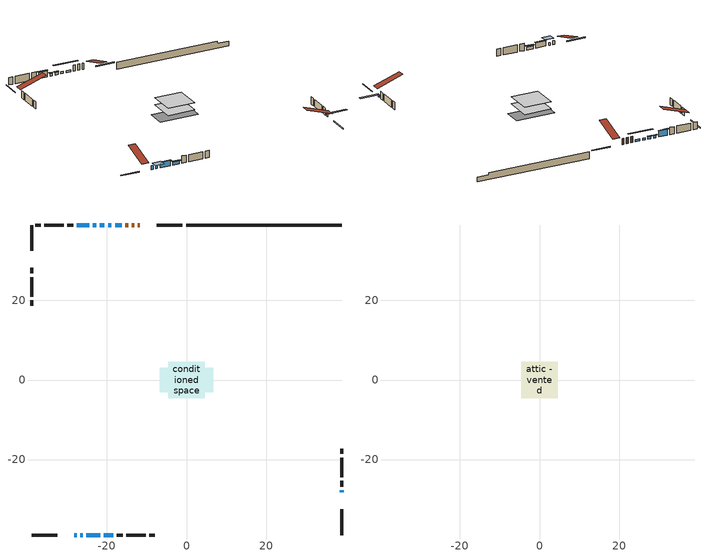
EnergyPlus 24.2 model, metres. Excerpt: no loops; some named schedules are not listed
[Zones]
conditioned space
 floor adiabatic (AdiabaticFloorConstruction): -4.65,-4.65 -4.65,4.65 4.65,4.65 4.65,-4.65 z0.68
 floor foundation (Slab1 construction): -6.67,-3.1 -6.67,3.1 6.67,3.1 6.67,-3.1 z-1.72
 wall outside (RimJoist1 construction): -1.04,38.96 -7.49,38.96 / -38.96,-38.96 -32.52,-38.96 / -38.96,38.96 -38.96,32.52 / 38.96,-38.96 38.96,-32.52 z0.68:0.98
 wall outside (AdiabaticWallConstruction 1): -11.73,38.96 -12.2,38.96 / -13.12,38.96 -13.77,38.96 / -14.7,38.96 -15.35,38.96 z0.68:2.71
 wall outside (AdiabaticWallConstruction): -28.27,-38.96 -27.58,-38.96 z0.68:1.9; 38.96,-28.28 38.96,-27.74 / -26.66,-38.96 -26.12,-38.96 z0.68:1.57; -16.27,38.96 -17.95,38.96 z0.68:1.34; -18.88,38.96 -19.72,38.96 z0.68:1.37; -20.65,38.96 -21.79,38.96 z0.68:1.54; -22.72,38.96 -23.56,38.96 z0.68:1.52; -24.49,38.96 -27.53,38.96 z0.68:2.71; -25.19,-38.96 -21.69,-38.96 z0.68:2.43; -20.76,-38.96 -18.47,-38.96 z0.68:1.7
 wall outside (Wall1 construction): -28.46,38.96 -29.92,38.96 / -17.54,-38.96 -16.08,-38.96 / -38.96,28.27 -38.96,26.81 / 38.96,-26.81 38.96,-25.35 z0.68:3.12
 wall outside (Wall2 construction): -30.85,38.96 -35.75,38.96 / -15.16,-38.96 -10.25,-38.96 / -38.96,25.89 -38.96,20.98 / 38.96,-24.42 38.96,-19.52 z0.68:3.12
 wall outside (Wall3 construction): -36.68,38.96 -38.04,38.96 / -9.32,-38.96 -7.97,-38.96 / -38.96,20.05 -38.96,18.7 / 38.96,-18.59 38.96,-17.24 z0.68:3.12
 wall foundation (FoundationWall1 construction): -0.11,38.96,-1.72 -0.11,38.96,0.68 35.06,38.96,0.68 35.06,38.96,-0.09 38.96,38.96,-0.09 38.96,38.96,-1.72
 window (WindowConstruction 5): -28.27,-38.96 -27.58,-38.96 z0.68:1.9
 window (WindowConstruction 6): 38.96,-28.27 38.96,-27.74 z0.68:1.57
 window (WindowConstruction 9): -26.65,-38.96 -26.12,-38.96 z0.68:1.57
 window (WindowConstruction 7): -16.27,38.96 -17.95,38.96 z0.68:1.34
 window (WindowConstruction 8): -18.88,38.96 -19.72,38.96 z0.68:1.37
 window (WindowConstruction): -20.65,38.96 -21.79,38.96 z0.68:1.54
 window (WindowConstruction 1): -22.72,38.96 -23.56,38.96 z0.68:1.52
 window (WindowConstruction 2): -24.49,38.96 -27.53,38.96 z0.68:2.71
 window (WindowConstruction 3): -25.19,-38.96 -21.69,-38.96 z0.68:2.43
 window (WindowConstruction 4): -20.76,-38.96 -18.47,-38.96 z0.68:1.69
 door (Door): -11.73,38.96 -12.2,38.96 z0.68:2.71
 door (Door 1): -13.12,38.96 -13.77,38.96 z0.68:2.71
 door (Door 2): -14.7,38.96 -15.34,38.96 z0.68:2.71
 ceiling adiabatic (AdiabaticFloorConstruction): 4.65,-4.65 4.65,4.65 -4.65,4.65 -4.65,-4.65 z0.68
attic - vented
 floor to conditioned space (Floor1 construction Reversed): -4.65,-4.65 -4.65,4.65 4.65,4.65 4.65,-4.65 z3.12
 roof outside (Roof1 construction): -10.8,38.96,3.12 -10.8,29.91,6.14 -8.42,29.91,6.14 -8.42,38.96,3.12; -29.2,-38.96,3.12 -29.2,-29.91,6.14 -31.59,-29.91,6.14 -31.59,-38.96,3.12; -38.96,29.2,3.12 -29.91,29.2,6.14 -29.91,31.59,6.14 -38.96,31.59,3.12; 38.96,-29.2,3.12 29.91,-29.2,6.14 29.91,-31.59,6.14 38.96,-31.59,3.12
shading: 38.96,-27.59 38.96,-28.42 45.67,-28.42 45.67,-27.59 z1.72; -24.9,-38.96 -27.87,-38.96 -27.87,-41.1 -24.9,-41.1 z2.79; -20.55,38.96 -13.67,38.96 -13.67,39.38 -20.55,39.38 z3.94; -22.32,38.96 -16.28,38.96 -16.28,39.38 -22.32,39.38 z3.97; -21.99,38.96 -20.45,38.96 -20.45,39.38 -21.99,39.38 z1.74; -23.76,38.96 -22.52,38.96 -22.52,39.38 -23.76,39.38 z1.72; -27.73,38.96 -24.28,38.96 -24.28,39.38 -27.73,39.38 z2.91; -21.49,-38.96 -25.39,-38.96 -25.39,-39.38 -21.49,-39.38 z2.63; -18.17,-38.96 -21.06,-38.96 -21.06,-39.38 -18.17,-39.38 z1.99
[Building]
Building 1: Terrain=Suburbs
[Site:Location]
Quebec Intl AP_QC: Latitude {deg}=46.8; Longitude {deg}=-71.38; Time Zone {hr}=-5; Elevation {m}=74; Keep Site Location Information=Yes
[Site:GroundTemperature:Shallow]
0.0108218, -2.24938, -2.43038, -1.3578, 2.94801, 7.23376, 10.9493, 13.303, 13.5029, 11.5886, 7.96783, 3.81355
[Site:WaterMainsTemperature]
Calculation Method=Schedule; Temperature Schedule=mains temperature schedule
[Material] Roughness=Rough; Thermal Absorptance=0.9
Name | Thickness {m} | Conductivity {W/m-K} | Density {kg/m3} | Specific Heat {J/kg-K} | Solar Absorptance | Visible Absorptance
asphalt or fiberglass shingles | 0.00635 | 0.162714 | 1121.4 | 1465.45 | 0.4 | 0.4
ceiling loosefill ins | 0.0846667 | 0.0480833 | 16.02 | 1046.75 | 0.7 | 0.7
ceiling stud and cavity | 0.1397 | 0.0958178 | 65.682 | 1177.47 | 0.7 | 0.7
concrete 4.0 in. | 0.1016 | 1.803125 | 2242.8 | 837.4 | 0.7 | 0.7
concrete 8.0 in. | 0.2032 | 1.803125 | 2242.8 | 837.4 | 0.7 | 0.7
door material | 0.04445 | 0.0451087 | 512.64 | 1214.23 | 0.7 | 0.7
door material 1 | 0.04445 | 0.188738 | 512.64 | 1214.23 | 0.7 | 0.7
exterior vertical ins | 0.0277816 | 0.029427 | 32.04 | 1214.23 | 0.7 | 0.7
floor covering | 0.0127 | 0.0433444 | 54.468 | 1339.84 | 0.6 | 0.6
floor rigid ins; wall rigid ins | 0.512978 | 0.029427 | 32.04 | 1214.23 | 0.7 | 0.7
floor stud and cavity | 0.1397 | 1.75129 | 37.0049 | 1207.88 | 0.7 | 0.7
furniture material conditioned space 1 | 0.1524 | 0.115458 | 640.8 | 1214.23 | 0.6 | 0.6
gypsum board | 0.0127 | 0.160291 | 801 | 837.4 | 0.6 | 0.6
gypsum board 1 | 0.0127 | 0.160291 | 801 | 837.4 | 0.7 | 0.7
osb sheathing 0.5 in. | 0.0127 | 0.115458 | 512.64 | 1214.23 | 0.7 | 0.7
osb sheathing 0.75 in. | 0.01905 | 0.115458 | 512.64 | 1214.23 | 0.7 | 0.7
osb sheathing 2.0 in. | 0.0508 | 0.115458 | 512.64 | 1214.23 | 0.7 | 0.7
rim joist rigid ins | 0.051816 | 0.029427 | 32.04 | 1214.23 | 0.7 | 0.7
rim joist stud and cavity | 0.0508 | 0.0348186 | 125.044 | 1163.47 | 0.6 | 0.6
wall stud and cavity | 0.1397 | 0.0860503 | 139.0536 | 1170.24 | 0.7 | 0.7
wall stud and cavity 1 | 0.1397 | 0.0964016 | 139.0536 | 1170.24 | 0.7 | 0.7
wall stud and cavity 2 | 0.1397 | 0.108238 | 139.0536 | 1170.24 | 0.7 | 0.7
wall stud and cavity 3 | 0.0889 | 0.380278 | 52.3479 | 1209.89 | 0.7 | 0.7
wall stud and cavity 4 | 0.0889 | 0.391764 | 83.0341 | 1211.67 | 0.7 | 0.7
wood siding | 0.0254 | 0.102417 | 544.68 | 1172.36 | 0.4 | 0.4
wood siding 1; wood siding 2; wood siding 3 | 0.0254 | 0.102417 | 544.68 | 1172.36 | 0.7 | 0.7
[WindowMaterial:SimpleGlazingSystem]
Name | U-Factor {W/m2-K} | Solar Heat Gain Coefficient
WindowMaterial | 2.95937 | 0.57
WindowMaterial 1 | 2.97698 | 0.54
WindowMaterial 2 | 2.98606 | 0.58
WindowMaterial 3 | 2.890102 | 0.69
WindowMaterial 4 | 2.94859 | 0.58
WindowMaterial 5 | 2.975272 | 0.62
WindowMaterial 6 | 2.992306 | 0.59
WindowMaterial 7 | 3.04398 | 0.46
WindowMaterial 8 | 3.04284 | 0.47
[Construction]
AdiabaticFloorConstruction: floor stud and cavity, floor rigid ins, osb sheathing 0.75 in., floor covering
AdiabaticWallConstruction: wood siding 2, wall rigid ins, wall stud and cavity 3, gypsum board
AdiabaticWallConstruction 1: wood siding 3, wall rigid ins, wall stud and cavity 3, gypsum board
Door; Door 1: door material
Door 2: door material 1
Floor1 construction Reversed: gypsum board, ceiling stud and cavity, ceiling loosefill ins
FoundationWall1 construction: concrete 8.0 in., gypsum board 1
furniture construction conditioned space 1: furniture material conditioned space 1
PartitionWallConstruction: gypsum board, wall stud and cavity 4, gypsum board
RimJoist1 construction: wood siding 1, rim joist rigid ins, osb sheathing 2.0 in., rim joist stud and cavity
Roof1 construction: asphalt or fiberglass shingles
Slab1 construction: concrete 4.0 in.
Wall1 construction: wood siding, osb sheathing 0.5 in., wall stud and cavity, gypsum board
Wall2 construction: wood siding, osb sheathing 0.5 in., wall stud and cavity 1, gypsum board
Wall3 construction: wood siding, osb sheathing 0.5 in., wall stud and cavity 2, gypsum board
WindowConstruction: WindowMaterial
WindowConstruction 1: WindowMaterial 1
WindowConstruction 2: WindowMaterial 2
WindowConstruction 3: WindowMaterial 3
WindowConstruction 4: WindowMaterial 4
WindowConstruction 5: WindowMaterial 5
WindowConstruction 6; WindowConstruction 9: WindowMaterial 6
WindowConstruction 7: WindowMaterial 7
WindowConstruction 8: WindowMaterial 8
[Zone] Multiplier=1; Part of Total Floor Area=Yes
Name | Volume {m3}
attic - vented | 42.3639
conditioned space | 423.1
[Space]
Name | Zone | Volume {m3}
attic - vented 1 | attic - vented | 42.3639
conditioned space 1 | conditioned space | 423.1
[ZoneInfiltration:EffectiveLeakageArea]
infil attic - vented 1: Zone or Space=attic - vented 1; Schedule=Always On Discrete; Effective Air Leakage Area {cm2}=3192; Stack Coefficient=0.000209916; Wind Coefficient=9.7891e-06
[ZoneMixing]
whole house fan mix: Zone or Space=attic - vented; Schedule=Always On Continuous; Design Flow Rate Calculation Method=Flow/Zone; Design Flow Rate {m3/s}=0; Source Zone or Space=conditioned space
[SurfaceProperty:ExposedFoundationPerimeter]
Slab1: Exposed Perimeter Calculation Method=TotalExposedPerimeter; Total Exposed Perimeter {m}=39.075
[InternalMass] Zone or ZoneList=conditioned space; Space or SpaceList=conditioned space 1
Name | Construction | Surface Area {m2}
furniture mass conditioned space 1 | furniture construction conditioned space 1 | 67.6119
partition wall mass | PartitionWallConstruction | 169.03
[Lights]
interior lighting: Zone or ZoneList or Space or SpaceList=conditioned space 1; Schedule=interior lighting schedule; Design Level Calculation Method=LightingLevel; Lighting Level {W}=343.2; Return Air Fraction=0; Fraction Radiant=0.6; Fraction Visible=0.2; Fraction Replaceable=1
[People]
occupants: Zone or ZoneList or Space or SpaceList=conditioned space 1; Number of People Schedule=occupants schedule; Number of People Calculation Method=People; Number of People=3; Fraction Radiant=0.314171; Sensible Heat Fraction=0.56303; Activity Level Schedule=occupants activity schedule; Carbon Dioxide Generation Rate {m3/s-W}=0; Enable ASHRAE 55 Comfort Warnings=No; Mean Radiant Temperature Calculation Type=EnclosureAveraged
[ElectricEquipment] Zone or ZoneList or Space or SpaceList=conditioned space 1; Design Level Calculation Method=EquipmentLevel
Name | Schedule | Design Level {W} | Fraction Latent | Fraction Radiant | Fraction Lost
clothes dryer | clothes dryer schedule | 140.772 | 0.015 | 0.081 | 0.85
clothes washer | clothes washer schedule | 32.1985 | 0.03 | 0.162 | 0.7
cooking range | cooking range schedule | 215.147 | 0.08 | 0.432 | 0.2
dishwasher | dishwasher schedule | 66.8632 | 0.3 | 0.18 | 0.4
fridge | fridge schedule | 72.9452 | 0 | 0.6 | 0
mech vent bath fan 0 | mech vent bath fan 0 schedule | 50.2 | 0 | 0 | 1
mech vent house fan | mech vent house fan schedule | 19.9167 | 0 | 0 | 0.5
mech vent house fan cfis | mech vent house fan cfis schedule | 0 | 0 | 0 | 0
mech vent range fan 0 | mech vent range fan 0 schedule | 57 | 0 | 0 | 1
misc plug loads | misc plug loads schedule | 494.7 | 0.045 | 0.513 | 0.1
whole house fan | Always On Discrete | 0 | 0 | 0 | 1
[OtherEquipment] Zone or ZoneList or Space or SpaceList=conditioned space 1; Design Level Calculation Method=EquipmentLevel
Name | Fuel Type | Schedule | Design Level {W} | Fraction Latent | Fraction Radiant | Fraction Lost
clothes dryer 1 | Electricity | clothes dryer schedule | 0 | 0.015 | 0.081 | 0.85
cooking range 1 | Electricity | cooking range schedule | 0 | 0.08 | 0.432 | 0.2
general water use latent | None | general water use schedule | 62.594 | 1 | 0 | 0
general water use sensible | None | general water use schedule | -61.6891 | 0 | 0.6 | 0
mech vent house fan latent load | None | Always On Discrete | 0 | 1 | 0 | 0
mech vent house fan sensible load | None | Always On Discrete | 0 | 0 | 0 | 0
water heater energy adjustment1 | Electricity | Always On Discrete | 0.01 | 0 | 0 | 1
[ZoneInfiltration:DesignFlowRate] Zone or ZoneList or Space or SpaceList=conditioned space 1; Schedule=Always On Discrete; Design Flow Rate Calculation Method=Flow/Zone; Design Flow Rate {m3/s}=0
infil flow; natural vent flow; whole house fan flow
[AvailabilityManager:Scheduled]
central ac airloop Availability Manager: Schedule=Always On Discrete
[Foundation:Kiva]
Foundation Kiva 1: Initial Indoor Air Temperature {C}=18; Wall Height Above Grade {m}=0.680009; Wall Depth Below Slab {m}=0.2032; Custom Block Material Name 1=exterior vertical ins; Custom Block Depth 1 {m}=2.4; Custom Block X Position 1 {m}=0.2159; Custom Block Z Position 1 {m}=0
[Foundation:Kiva:Settings]
Soil Conductivity {W/m-K}=0.849921; Soil Density {kg/m3}=1842.3; Soil Specific Heat {J/kg-K}=418.7; Ground Solar Absorptivity=0.9; Ground Thermal Absorptivity=0.9; Ground Surface Roughness {m}=0.03; Far-Field Width {m}=40; Deep-Ground Boundary Condition=ZeroFlux; Deep-Ground Depth {m}=40; Minimum Cell Dimension {m}=0.2; Maximum Cell Growth Coefficient=3; Simulation Timestep=Timestep
[Exterior:Lights]
exterior lighting: Schedule=exterior lighting schedule; Design Level {W}=75.6
[EnergyManagementSystem:GlobalVariable]
central_ac_airloop_Fan_RTF
infil_program_Qfan
infil_program_Qinf
natural_vent_program_Qnv
natural_vent_program_Qwhf
[EnergyManagementSystem:Sensor]
Name | Output:Variable or Output:Meter Index Key | Output:Variable or Output:Meter
airflow_gain | infil flow | Infiltration Sensible Heat Gain Energy
airflow_gain_1 | natural vent flow | Infiltration Sensible Heat Gain Energy
airflow_gain_2 | whole house fan flow | Infiltration Sensible Heat Gain Energy
airflow_loss | infil flow | Infiltration Sensible Heat Loss Energy
airflow_loss_1 | natural vent flow | Infiltration Sensible Heat Loss Energy
airflow_loss_2 | whole house fan flow | Infiltration Sensible Heat Loss Energy
clg_load_cond |  | Cooling:EnergyTransfer:Zone:CONDITIONED SPACE
clg_sp_s; clg_sp_s_1 | cooling setpoint | Schedule Value
clothes_dryer_exhaust_0_sch_s | clothes dryer exhaust 0 schedule | Schedule Value
cool_season | cooling season schedule | Schedule Value
htg_load_cond |  | Heating:EnergyTransfer:Zone:CONDITIONED SPACE
htg_sp_s; htg_sp_s_1 | heating setpoint | Schedule Value
ig_ee_conv | clothes dryer | Electric Equipment Convective Heating Energy
ig_ee_conv_2 | cooking range | Electric Equipment Convective Heating Energy
ig_ee_conv_4 | fridge | Electric Equipment Convective Heating Energy
ig_ee_conv_5 | misc plug loads | Electric Equipment Convective Heating Energy
ig_ee_conv_6 | whole house fan | Electric Equipment Convective Heating Energy
ig_ee_rad | clothes dryer | Electric Equipment Radiant Heating Energy
ig_ee_rad_2 | cooking range | Electric Equipment Radiant Heating Energy
ig_ee_rad_4 | fridge | Electric Equipment Radiant Heating Energy
ig_ee_rad_5 | misc plug loads | Electric Equipment Radiant Heating Energy
ig_ee_rad_6 | whole house fan | Electric Equipment Radiant Heating Energy
ig_lgt_conv | interior lighting | Lights Convective Heating Energy
ig_lgt_rad | interior lighting | Lights Radiant Heating Energy
ig_lgt_vis | interior lighting | Lights Visible Radiation Heating Energy
ig_oe_conv | clothes dryer 1 | Other Equipment Convective Heating Energy
ig_oe_conv_1 | cooking range 1 | Other Equipment Convective Heating Energy
ig_oe_conv_2 | general water use latent | Other Equipment Convective Heating Energy
ig_oe_conv_3 | general water use sensible | Other Equipment Convective Heating Energy
ig_oe_conv_4 | water heater energy adjustment1 | Other Equipment Convective Heating Energy
ig_oe_rad | clothes dryer 1 | Other Equipment Radiant Heating Energy
ig_oe_rad_1 | cooking range 1 | Other Equipment Radiant Heating Energy
ig_oe_rad_2 | general water use latent | Other Equipment Radiant Heating Energy
ig_oe_rad_3 | general water use sensible | Other Equipment Radiant Heating Energy
ig_oe_rad_4 | water heater energy adjustment1 | Other Equipment Radiant Heating Energy
ig_ppl_conv | occupants | People Convective Heating Energy
ig_ppl_rad | occupants | People Radiant Heating Energy
im_conv | furniture mass conditioned space 1 | Surface Inside Face Convection Heat Gain Energy
im_conv_1 | partition wall mass | Surface Inside Face Convection Heat Gain Energy
im_ig | furniture mass conditioned space 1 | Surface Inside Face Internal Gains Radiation Heat Gain Energy
im_ig_1 | partition wall mass | Surface Inside Face Internal Gains Radiation Heat Gain Energy
im_lgt | furniture mass conditioned space 1 | Surface Inside Face Lights Radiation Heat Gain Energy
im_lgt_1 | partition wall mass | Surface Inside Face Lights Radiation Heat Gain Energy
im_sol | furniture mass conditioned space 1 | Surface Inside Face Solar Radiation Heat Gain Energy
im_sol_1 | partition wall mass | Surface Inside Face Solar Radiation Heat Gain Energy
im_surf | furniture mass conditioned space 1 | Surface Inside Face Net Surface Thermal Radiation Heat Gain Energy
im_surf_1 | partition wall mass | Surface Inside Face Net Surface Thermal Radiation Heat Gain Energy
mech_vent_bath_fan_0_sch_s | mech vent bath fan 0 schedule | Schedule Value
mech_vent_range_fan_0_sch_s | mech vent range fan 0 schedule | Schedule Value
mv_conv | mech vent bath fan 0 | Electric Equipment Convective Heating Energy
mv_conv_1 | mech vent house fan | Electric Equipment Convective Heating Energy
mv_conv_2 | mech vent house fan cfis | Electric Equipment Convective Heating Energy
mv_conv_3 | mech vent range fan 0 | Electric Equipment Convective Heating Energy
mv_conv_4 | mech vent house fan latent load | Other Equipment Convective Heating Energy
mv_conv_5 | mech vent house fan sensible load | Other Equipment Convective Heating Energy
mv_rad | mech vent bath fan 0 | Electric Equipment Radiant Heating Energy
mv_rad_1 | mech vent house fan | Electric Equipment Radiant Heating Energy
mv_rad_2 | mech vent house fan cfis | Electric Equipment Radiant Heating Energy
mv_rad_3 | mech vent range fan 0 | Electric Equipment Radiant Heating Energy
mv_rad_4 | mech vent house fan latent load | Other Equipment Radiant Heating Energy
mv_rad_5 | mech vent house fan sensible load | Other Equipment Radiant Heating Energy
natural_vent_s | natural vent schedule | Schedule Value
out_pb_s |  | Site Outdoor Air Barometric Pressure
out_wt_s |  | Site Outdoor Air Humidity Ratio
site_vw_s |  | Site Wind Speed
ss_back_out | Window1 | Surface Window Shortwave from Zone Back Out Window Heat Transfer Rate
ss_back_out_1 | Window10 | Surface Window Shortwave from Zone Back Out Window Heat Transfer Rate
ss_back_out_2 | Window11 | Surface Window Shortwave from Zone Back Out Window Heat Transfer Rate
ss_back_out_3 | Window12 | Surface Window Shortwave from Zone Back Out Window Heat Transfer Rate
ss_back_out_4 | Window14 | Surface Window Shortwave from Zone Back Out Window Heat Transfer Rate
ss_back_out_5 | Window2 | Surface Window Shortwave from Zone Back Out Window Heat Transfer Rate
ss_back_out_6 | Window3 | Surface Window Shortwave from Zone Back Out Window Heat Transfer Rate
ss_back_out_7 | Window4 | Surface Window Shortwave from Zone Back Out Window Heat Transfer Rate
ss_back_out_8 | Window6 | Surface Window Shortwave from Zone Back Out Window Heat Transfer Rate
ss_back_out_9 | Window8 | Surface Window Shortwave from Zone Back Out Window Heat Transfer Rate
ss_conv | Door1 | Surface Inside Face Convection Heat Gain Energy
ss_conv_1 | Door2 | Surface Inside Face Convection Heat Gain Energy
ss_conv_10 | Window4 | Surface Inside Face Convection Heat Gain Energy
ss_conv_11 | Window6 | Surface Inside Face Convection Heat Gain Energy
ss_conv_12 | Window8 | Surface Inside Face Convection Heat Gain Energy
ss_conv_2 | Door3 | Surface Inside Face Convection Heat Gain Energy
ss_conv_3 | Window1 | Surface Inside Face Convection Heat Gain Energy
ss_conv_4 | Window10 | Surface Inside Face Convection Heat Gain Energy
ss_conv_5 | Window11 | Surface Inside Face Convection Heat Gain Energy
ss_conv_6 | Window12 | Surface Inside Face Convection Heat Gain Energy
ss_conv_7 | Window14 | Surface Inside Face Convection Heat Gain Energy
ss_conv_8 | Window2 | Surface Inside Face Convection Heat Gain Energy
ss_conv_9 | Window3 | Surface Inside Face Convection Heat Gain Energy
ss_ig | Door1 | Surface Inside Face Internal Gains Radiation Heat Gain Energy
ss_ig_1 | Door2 | Surface Inside Face Internal Gains Radiation Heat Gain Energy
ss_ig_10 | Window4 | Surface Inside Face Internal Gains Radiation Heat Gain Energy
ss_ig_11 | Window6 | Surface Inside Face Internal Gains Radiation Heat Gain Energy
ss_ig_12 | Window8 | Surface Inside Face Internal Gains Radiation Heat Gain Energy
ss_ig_2 | Door3 | Surface Inside Face Internal Gains Radiation Heat Gain Energy
ss_ig_3 | Window1 | Surface Inside Face Internal Gains Radiation Heat Gain Energy
ss_ig_4 | Window10 | Surface Inside Face Internal Gains Radiation Heat Gain Energy
ss_ig_5 | Window11 | Surface Inside Face Internal Gains Radiation Heat Gain Energy
ss_ig_6 | Window12 | Surface Inside Face Internal Gains Radiation Heat Gain Energy
ss_ig_7 | Window14 | Surface Inside Face Internal Gains Radiation Heat Gain Energy
ss_ig_8 | Window2 | Surface Inside Face Internal Gains Radiation Heat Gain Energy
ss_ig_9 | Window3 | Surface Inside Face Internal Gains Radiation Heat Gain Energy
ss_lgt | Door1 | Surface Inside Face Lights Radiation Heat Gain Energy
ss_lgt_1 | Door2 | Surface Inside Face Lights Radiation Heat Gain Energy
ss_lgt_2 | Door3 | Surface Inside Face Lights Radiation Heat Gain Energy
ss_sol | Door1 | Surface Inside Face Solar Radiation Heat Gain Energy
ss_sol_1 | Door2 | Surface Inside Face Solar Radiation Heat Gain Energy
ss_sol_2 | Door3 | Surface Inside Face Solar Radiation Heat Gain Energy
ss_surf | Door1 | Surface Inside Face Net Surface Thermal Radiation Heat Gain Energy
ss_surf_1 | Door2 | Surface Inside Face Net Surface Thermal Radiation Heat Gain Energy
ss_surf_10 | Window4 | Surface Inside Face Net Surface Thermal Radiation Heat Gain Energy
ss_surf_11 | Window6 | Surface Inside Face Net Surface Thermal Radiation Heat Gain Energy
ss_surf_12 | Window8 | Surface Inside Face Net Surface Thermal Radiation Heat Gain Energy
ss_surf_2 | Door3 | Surface Inside Face Net Surface Thermal Radiation Heat Gain Energy
ss_surf_3 | Window1 | Surface Inside Face Net Surface Thermal Radiation Heat Gain Energy
ss_surf_4 | Window10 | Surface Inside Face Net Surface Thermal Radiation Heat Gain Energy
ss_surf_5 | Window11 | Surface Inside Face Net Surface Thermal Radiation Heat Gain Energy
ss_surf_6 | Window12 | Surface Inside Face Net Surface Thermal Radiation Heat Gain Energy
ss_surf_7 | Window14 | Surface Inside Face Net Surface Thermal Radiation Heat Gain Energy
ss_surf_8 | Window2 | Surface Inside Face Net Surface Thermal Radiation Heat Gain Energy
ss_surf_9 | Window3 | Surface Inside Face Net Surface Thermal Radiation Heat Gain Energy
ss_trans_in | Window1 | Surface Window Transmitted Solar Radiation Rate
ss_trans_in_1 | Window10 | Surface Window Transmitted Solar Radiation Rate
ss_trans_in_2 | Window11 | Surface Window Transmitted Solar Radiation Rate
ss_trans_in_3 | Window12 | Surface Window Transmitted Solar Radiation Rate
ss_trans_in_4 | Window14 | Surface Window Transmitted Solar Radiation Rate
ss_trans_in_5 | Window2 | Surface Window Transmitted Solar Radiation Rate
ss_trans_in_6 | Window3 | Surface Window Transmitted Solar Radiation Rate
ss_trans_in_7 | Window4 | Surface Window Transmitted Solar Radiation Rate
ss_trans_in_8 | Window6 | Surface Window Transmitted Solar Radiation Rate
ss_trans_in_9 | Window8 | Surface Window Transmitted Solar Radiation Rate
ss_trans_out | Window1 | Surface Inside Face Initial Transmitted Diffuse Transmitted Out Window Solar Radiation Rate
ss_trans_out_1 | Window10 | Surface Inside Face Initial Transmitted Diffuse Transmitted Out Window Solar Radiation Rate
ss_trans_out_2 | Window11 | Surface Inside Face Initial Transmitted Diffuse Transmitted Out Window Solar Radiation Rate
ss_trans_out_3 | Window12 | Surface Inside Face Initial Transmitted Diffuse Transmitted Out Window Solar Radiation Rate
ss_trans_out_4 | Window14 | Surface Inside Face Initial Transmitted Diffuse Transmitted Out Window Solar Radiation Rate
ss_trans_out_5 | Window2 | Surface Inside Face Initial Transmitted Diffuse Transmitted Out Window Solar Radiation Rate
ss_trans_out_6 | Window3 | Surface Inside Face Initial Transmitted Diffuse Transmitted Out Window Solar Radiation Rate
ss_trans_out_7 | Window4 | Surface Inside Face Initial Transmitted Diffuse Transmitted Out Window Solar Radiation Rate
ss_trans_out_8 | Window6 | Surface Inside Face Initial Transmitted Diffuse Transmitted Out Window Solar Radiation Rate
ss_trans_out_9 | Window8 | Surface Inside Face Initial Transmitted Diffuse Transmitted Out Window Solar Radiation Rate
s_conv | Floor1 | Surface Inside Face Convection Heat Gain Energy
s_conv_1 | FoundationWall1 | Surface Inside Face Convection Heat Gain Energy
s_conv_10 | Wall1:180 | Surface Inside Face Convection Heat Gain Energy
s_conv_11 | Wall1:270 | Surface Inside Face Convection Heat Gain Energy
s_conv_12 | Wall1:90 | Surface Inside Face Convection Heat Gain Energy
s_conv_13 | Wall2:0 | Surface Inside Face Convection Heat Gain Energy
s_conv_14 | Wall2:180 | Surface Inside Face Convection Heat Gain Energy
s_conv_15 | Wall2:270 | Surface Inside Face Convection Heat Gain Energy
s_conv_16 | Wall2:90 | Surface Inside Face Convection Heat Gain Energy
s_conv_17 | Wall3:0 | Surface Inside Face Convection Heat Gain Energy
s_conv_18 | Wall3:180 | Surface Inside Face Convection Heat Gain Energy
s_conv_19 | Wall3:270 | Surface Inside Face Convection Heat Gain Energy
s_conv_2 | inferred conditioned ceiling | Surface Inside Face Convection Heat Gain Energy
s_conv_20 | Wall3:90 | Surface Inside Face Convection Heat Gain Energy
s_conv_3 | inferred conditioned floor | Surface Inside Face Convection Heat Gain Energy
s_conv_4 | RimJoist1:0 | Surface Inside Face Convection Heat Gain Energy
